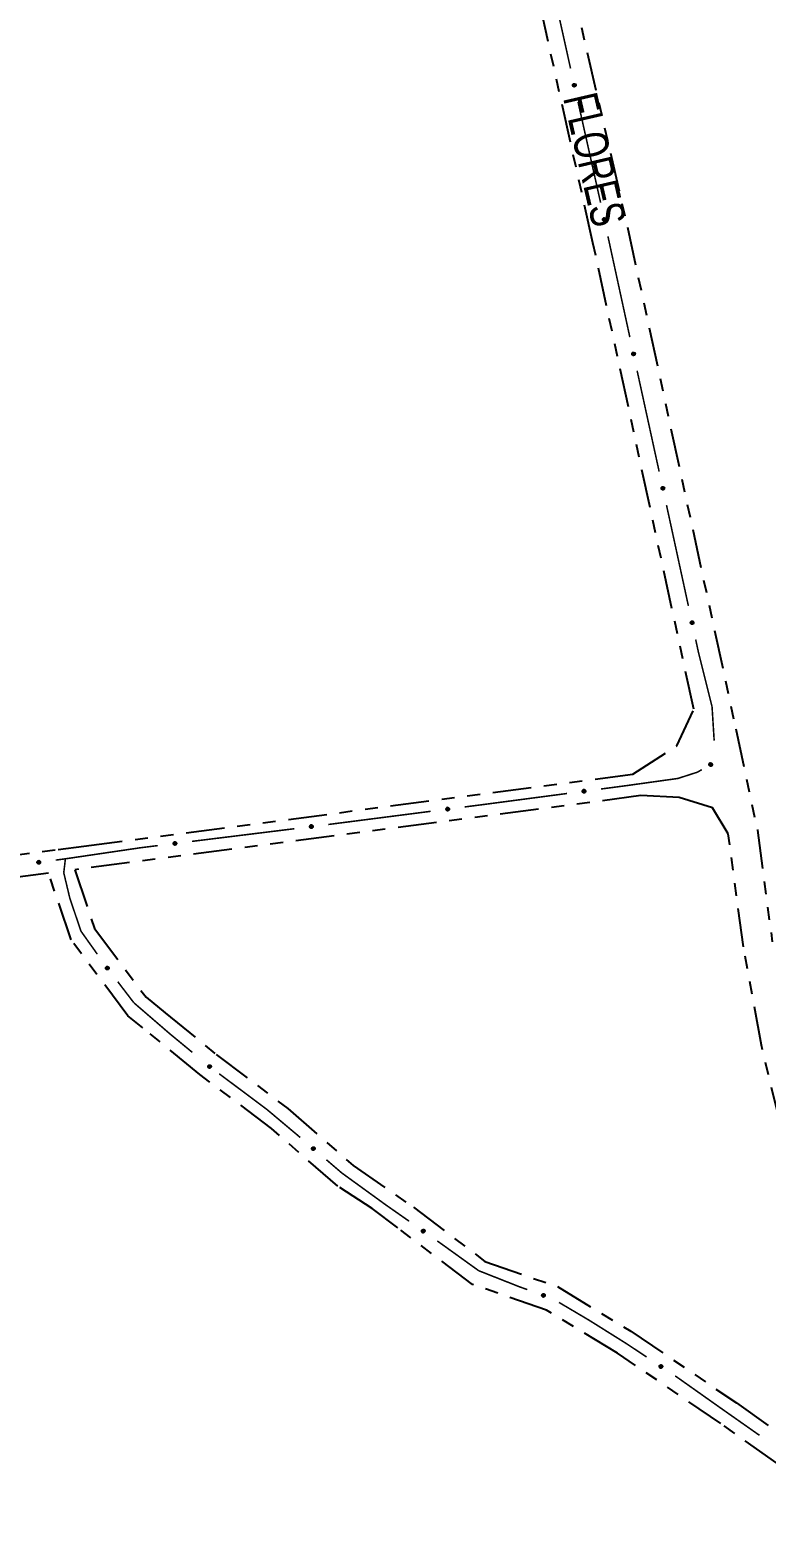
# Model space of a CAD drawing. Extents: x 211453 to 215163, y 4877397 to 4881305.
# Drawn here: x 214573.5 to 214659.2, y 4879623.2 to 4879796.9 of the extents above; entities that cross this region are included whole.
import ezdxf

# ---------------------------------------------------------------- set-up
doc = ezdxf.new("R2010")
doc.units = 0
doc.header["$LTSCALE"] = 1.5
doc.header["$MEASUREMENT"] = 0
doc.linetypes.add('TRACO_25', pattern=[8, 3, -1, 1, -1, 1, -1])
for name, color, linetype in [('SV-EIXO-RUA-N-PAV', 6, 'CONTINUOUS'), ('SV-RUA-NAO-PAV', 7, 'CONTINUOUS'), ('SV-TXT-RUA-N-PAV', 7, 'CONTINUOUS')]:
    doc.layers.add(name, color=color, linetype=linetype)
doc.styles.add('ARIAL', font='ARIAL.SHX')

msp = doc.modelspace()

# ---------------------------------------------------------------- linework, layer by layer
at = {"layer": 'SV-EIXO-RUA-N-PAV', "const_width": 0.18}
for points in [[(214633.865158, 4879804.118974), (214636.462345, 4879792.403402)], [(214637.336544, 4879788.5001), (214639.961765, 4879776.790779)], [(214640.813545, 4879772.882528), (214643.3627, 4879761.156412)], [(214644.212419, 4879757.247706), (214644.424849, 4879756.27053)], [(214644.424849, 4879756.27053), (214644.463945, 4879756.090687)], [(214644.463945, 4879756.090687), (214646.774268, 4879745.524357)], [(214647.628681, 4879741.616675), (214648.055887, 4879739.662834)], [(214648.055887, 4879739.662834), (214648.230346, 4879738.864941)], [(214648.230346, 4879738.864941), (214650.178254, 4879729.890652)], [(214651.026714, 4879725.981673), (214651.238829, 4879725.004429)], [(214651.238829, 4879725.004429), (214651.332088, 4879724.574772)], [(214651.332088, 4879724.574772), (214652.924601, 4879718.210658)], [(214652.924601, 4879718.210658), (214652.931837, 4879718.181741)], [(214652.931837, 4879718.181741), (214653.117113, 4879715.217334)], [(214653.117113, 4879715.217334), (214653.175283, 4879714.286606)], [(214653.175283, 4879714.286606), (214653.165743, 4879714.219828)], [(214648.955554, 4879709.823431), (214642.983164, 4879708.990527)], [(214649.878843, 4879710.120202), (214648.955554, 4879709.823431)], [(214651.227716, 4879710.553769), (214649.878843, 4879710.120202)], [(214651.732397, 4879710.845953), (214651.227716, 4879710.553769)], [(214636.043515, 4879708.073355), (214627.120889, 4879706.895749)], [(214642.812085, 4879708.966669), (214640.009126, 4879708.596735)], [(214642.983164, 4879708.990527), (214642.812085, 4879708.966669)], [(214626.32681, 4879706.790947), (214624.145738, 4879706.510455)], [(214627.120889, 4879706.895749), (214626.32681, 4879706.790947)], [(214620.17841, 4879706.000244), (214608.276429, 4879704.469612)], [(214604.30711, 4879703.975199), (214592.397599, 4879702.504303)], [(214586.452527, 4879701.770051), (214578.528304, 4879700.602617)], [(214587.435302, 4879701.891429), (214586.452527, 4879701.770051)], [(214588.427762, 4879702.014004), (214587.435302, 4879701.891429)], [(214577.671221, 4879700.476348), (214576.547378, 4879700.327435)], [(214577.552076, 4879699.483471), (214577.476876, 4879698.856809)], [(214577.671221, 4879700.476348), (214577.552076, 4879699.483471)], [(214578.528304, 4879700.602617), (214577.671221, 4879700.476348)], [(214577.476876, 4879698.856809), (214578.027805, 4879696.552923)], [(214578.027805, 4879696.552923), (214578.189474, 4879695.876856)], [(214578.189474, 4879695.876856), (214579.250467, 4879692.746925)], [(214579.250467, 4879692.746925), (214579.485105, 4879692.054743)], [(214579.485105, 4879692.054743), (214581.378993, 4879689.390086)], [(214583.765502, 4879686.180733), (214585.587853, 4879683.797659)], [(214585.587853, 4879683.797659), (214585.639355, 4879683.73031)], [(214585.639355, 4879683.73031), (214589.363165, 4879680.522104)], [(214589.363165, 4879680.522104), (214589.850158, 4879680.102541)], [(214589.850158, 4879680.102541), (214592.441153, 4879677.967707)], [(214595.568998, 4879675.476025), (214600.374591, 4879671.883494)], [(214600.374591, 4879671.883494), (214601.122153, 4879671.324637)], [(214601.122153, 4879671.324637), (214605.0017, 4879668.065818)], [(214608.046971, 4879665.472369), (214609.565485, 4879664.170786)], [(214609.565485, 4879664.170786), (214609.835275, 4879663.939537)], [(214609.835275, 4879663.939537), (214614.405255, 4879660.626302)], [(214614.405255, 4879660.626302), (214615.017802, 4879660.182205)], [(214615.017802, 4879660.182205), (214617.677806, 4879658.326389)], [(214620.954661, 4879656.032504), (214625.014738, 4879653.114324)], [(214625.014738, 4879653.114324), (214625.771544, 4879652.57037)], [(214625.771544, 4879652.57037), (214630.48585, 4879650.710303)], [(214630.48585, 4879650.710303), (214630.53299, 4879650.691704)], [(214630.53299, 4879650.691704), (214631.42735, 4879650.373372)], [(214635.123325, 4879648.877341), (214638.567031, 4879646.842424)], [(214638.567031, 4879646.842424), (214638.630688, 4879646.804809)], [(214638.630688, 4879646.804809), (214642.804475, 4879644.188405)], [(214642.804475, 4879644.188405), (214642.971053, 4879644.083983)], [(214642.971053, 4879644.083983), (214645.307522, 4879642.534803)], [(214648.641287, 4879640.324371), (214648.930959, 4879640.132306)], [(214648.930959, 4879640.132306), (214653.546374, 4879636.869178)], [(214653.546374, 4879636.869178), (214654.016313, 4879636.536929)], [(214654.016313, 4879636.536929), (214658.455243, 4879633.419109)]]:
    msp.add_lwpolyline(points, dxfattribs=at)
at = {"layer": 'SV-EIXO-RUA-N-PAV'}
for points in [[(214636.974988, 4879790.615936), (214637.016667, 4879790.590344), (214637.047254, 4879790.559826), (214637.065439, 4879790.52703), (214637.073952, 4879790.493859), (214637.078839, 4879790.458942), (214637.075999, 4879790.422652), (214637.063926, 4879790.383072), (214637.038547, 4879790.341083), (214637.005225, 4879790.311804), (214636.974026, 4879790.292255), (214636.939948, 4879790.281387), (214636.905949, 4879790.277207), (214636.86835, 4879790.281404), (214636.828359, 4879790.294031), (214636.786755, 4879790.320572), (214636.756973, 4879790.350696), (214636.740217, 4879790.38288), (214636.729507, 4879790.417209), (214636.724945, 4879790.452916), (214636.727938, 4879790.488523), (214636.740724, 4879790.528765), (214636.767464, 4879790.569481), (214636.797171, 4879790.599528), (214636.82911, 4879790.616732), (214636.863145, 4879790.626514), (214636.898106, 4879790.631842), (214636.934705, 4879790.630506), (214636.974988, 4879790.615936)], [(214640.465731, 4879775.000666), (214640.507243, 4879774.974804), (214640.537631, 4879774.944089), (214640.555603, 4879774.911175), (214640.563901, 4879774.87795), (214640.568561, 4879774.843002), (214640.565486, 4879774.806731), (214640.553156, 4879774.76723), (214640.527505, 4879774.725406), (214640.493994, 4879774.696344), (214640.462668, 4879774.676998), (214640.428521, 4879774.666351), (214640.394495, 4879774.662393), (214640.356924, 4879774.666833), (214640.317016, 4879774.67972), (214640.275585, 4879774.70653), (214640.245999, 4879774.736847), (214640.229452, 4879774.769139), (214640.218966, 4879774.803537), (214640.214635, 4879774.839273), (214640.217859, 4879774.87486), (214640.230906, 4879774.915018), (214640.25791, 4879774.95556), (214640.287811, 4879774.985413), (214640.319862, 4879775.002409), (214640.353959, 4879775.011971), (214640.388954, 4879775.017071), (214640.425544, 4879775.015498), (214640.465731, 4879775.000666)], [(214643.864606, 4879759.365845), (214643.906117, 4879759.339983), (214643.936506, 4879759.309267), (214643.954478, 4879759.276353), (214643.962775, 4879759.243128), (214643.967435, 4879759.20818), (214643.96436, 4879759.171909), (214643.95203, 4879759.132408), (214643.926379, 4879759.090585), (214643.892868, 4879759.061523), (214643.861543, 4879759.042177), (214643.827395, 4879759.03153), (214643.793369, 4879759.027571), (214643.755798, 4879759.032011), (214643.71589, 4879759.044898), (214643.674459, 4879759.071709), (214643.644874, 4879759.102026), (214643.628326, 4879759.134318), (214643.61784, 4879759.168715), (214643.61351, 4879759.204451), (214643.616734, 4879759.240038), (214643.629781, 4879759.280196), (214643.656785, 4879759.320738), (214643.686685, 4879759.350591), (214643.718736, 4879759.367587), (214643.752833, 4879759.377149), (214643.787829, 4879759.382249), (214643.824418, 4879759.380676), (214643.864606, 4879759.365845)], [(214647.278324, 4879743.734394), (214647.319866, 4879743.708582), (214647.350291, 4879743.677903), (214647.368303, 4879743.645011), (214647.37664, 4879743.611795), (214647.381342, 4879743.576853), (214647.378311, 4879743.540579), (214647.366028, 4879743.501063), (214647.340427, 4879743.459209), (214647.306951, 4879743.430106), (214647.275649, 4879743.410723), (214647.241514, 4879743.400035), (214647.207493, 4879743.396036), (214647.169917, 4879743.400431), (214647.129994, 4879743.413269), (214647.08853, 4879743.44003), (214647.058908, 4879743.470312), (214647.042322, 4879743.502584), (214647.031795, 4879743.536968), (214647.027421, 4879743.572699), (214647.030603, 4879743.60829), (214647.043601, 4879743.648464), (214647.070557, 4879743.689038), (214647.100422, 4879743.718927), (214647.132452, 4879743.735962), (214647.166538, 4879743.745564), (214647.201527, 4879743.750707), (214647.238118, 4879743.749177), (214647.278324, 4879743.734394)], [(214650.679583, 4879728.099924), (214650.721086, 4879728.074048), (214650.751464, 4879728.043323), (214650.769426, 4879728.010404), (214650.777712, 4879727.977175), (214650.782361, 4879727.942226), (214650.779275, 4879727.905956), (214650.766932, 4879727.866459), (214650.741267, 4879727.824644), (214650.707747, 4879727.795592), (214650.676415, 4879727.776257), (214650.642264, 4879727.765621), (214650.608237, 4879727.761673), (214650.570668, 4879727.766125), (214650.530764, 4879727.779025), (214650.489341, 4879727.805849), (214650.459766, 4879727.836175), (214650.443229, 4879727.868473), (214650.432753, 4879727.902873), (214650.428435, 4879727.938611), (214650.43167, 4879727.974197), (214650.44473, 4879728.01435), (214650.471747, 4879728.054884), (214650.501657, 4879728.084727), (214650.533714, 4879728.101713), (214650.567814, 4879728.111264), (214650.602811, 4879728.116353), (214650.6394, 4879728.114768), (214650.679583, 4879728.099924)], [(214652.949039, 4879711.423127), (214652.937108, 4879711.375696), (214652.917155, 4879711.337371), (214652.891313, 4879711.310196), (214652.862215, 4879711.292137), (214652.830366, 4879711.277014), (214652.794892, 4879711.268852), (214652.753513, 4879711.268514), (214652.705849, 4879711.280149), (214652.667933, 4879711.303169), (214652.639935, 4879711.327079), (214652.619357, 4879711.356336), (214652.605185, 4879711.387522), (214652.597925, 4879711.424651), (214652.597992, 4879711.466588), (214652.61085, 4879711.514232), (214652.63067, 4879711.551671), (214652.656355, 4879711.577299), (214652.685899, 4879711.597801), (214652.7186, 4879711.61285), (214652.753468, 4879711.620662), (214652.795692, 4879711.620518), (214652.842549, 4879711.607203), (214652.880115, 4879711.587862), (214652.906097, 4879711.562543), (214652.925626, 4879711.533003), (214652.941183, 4879711.501243), (214652.950872, 4879711.465925), (214652.949039, 4879711.423127)], [(214638.183169, 4879708.244711), (214638.153961, 4879708.205482), (214638.120836, 4879708.177739), (214638.086549, 4879708.162552), (214638.05275, 4879708.157032), (214638.017537, 4879708.15528), (214637.981645, 4879708.161345), (214637.9433, 4879708.176902), (214637.903742, 4879708.205926), (214637.877552, 4879708.241727), (214637.860865, 4879708.274545), (214637.85308, 4879708.309457), (214637.85195, 4879708.343693), (214637.859484, 4879708.380768), (214637.875629, 4879708.419473), (214637.905776, 4879708.458543), (214637.938437, 4879708.485519), (214637.971987, 4879708.499338), (214638.007134, 4879708.506942), (214638.043106, 4879708.5083), (214638.078304, 4879708.502143), (214638.117245, 4879708.485818), (214638.155413, 4879708.455552), (214638.18269, 4879708.423283), (214638.196976, 4879708.389936), (214638.203683, 4879708.355164), (214638.205871, 4879708.319867), (214638.201275, 4879708.283534), (214638.183169, 4879708.244711)], [(214622.318622, 4879706.164495), (214622.289284, 4879706.125363), (214622.256067, 4879706.09773), (214622.221729, 4879706.082657), (214622.187913, 4879706.07725), (214622.152694, 4879706.075614), (214622.116822, 4879706.081799), (214622.078528, 4879706.097483), (214622.039067, 4879706.126637), (214622.012997, 4879706.162525), (214621.996418, 4879706.195399), (214621.988749, 4879706.230336), (214621.987733, 4879706.264576), (214621.99539, 4879706.301626), (214622.011663, 4879706.340277), (214622.04194, 4879706.379247), (214622.07469, 4879706.406114), (214622.108286, 4879706.419821), (214622.143459, 4879706.427309), (214622.179434, 4879706.428548), (214622.214612, 4879706.422273), (214622.253498, 4879706.405819), (214622.291566, 4879706.375427), (214622.318735, 4879706.343068), (214622.332911, 4879706.309673), (214622.339503, 4879706.27488), (214622.341573, 4879706.239575), (214622.336857, 4879706.203257), (214622.318622, 4879706.164495)], [(214606.448119, 4879704.128709), (214606.418585, 4879704.089725), (214606.38523, 4879704.06226), (214606.350817, 4879704.047359), (214606.316974, 4879704.042121), (214606.281747, 4879704.040662), (214606.245906, 4879704.047027), (214606.207692, 4879704.062903), (214606.168378, 4879704.092255), (214606.142488, 4879704.128273), (214606.126074, 4879704.16123), (214606.118581, 4879704.196205), (214606.117737, 4879704.23045), (214606.125579, 4879704.26746), (214606.142046, 4879704.30603), (214606.172518, 4879704.344847), (214606.205403, 4879704.37155), (214606.239067, 4879704.385088), (214606.274276, 4879704.392399), (214606.310258, 4879704.393458), (214606.345404, 4879704.387007), (214606.384207, 4879704.370358), (214606.422122, 4879704.339774), (214606.449128, 4879704.30728), (214606.463136, 4879704.273814), (214606.469553, 4879704.238988), (214606.471446, 4879704.203674), (214606.466548, 4879704.16738), (214606.448119, 4879704.128709)], [(214590.56877, 4879702.167514), (214590.539236, 4879702.12853), (214590.505881, 4879702.101065), (214590.471468, 4879702.086164), (214590.437625, 4879702.080926), (214590.402398, 4879702.079467), (214590.366558, 4879702.085832), (214590.328344, 4879702.101708), (214590.289029, 4879702.13106), (214590.263139, 4879702.167078), (214590.246726, 4879702.200035), (214590.239232, 4879702.23501), (214590.238388, 4879702.269255), (214590.246231, 4879702.306265), (214590.262697, 4879702.344835), (214590.293169, 4879702.383652), (214590.326054, 4879702.410355), (214590.359718, 4879702.423893), (214590.394928, 4879702.431204), (214590.430909, 4879702.432262), (214590.466055, 4879702.425812), (214590.504858, 4879702.409163), (214590.542773, 4879702.378579), (214590.56978, 4879702.346085), (214590.583787, 4879702.312619), (214590.590205, 4879702.277793), (214590.592097, 4879702.242479), (214590.587199, 4879702.206185), (214590.56877, 4879702.167514)], [(214574.721602, 4879699.97447), (214574.692414, 4879699.935226), (214574.659304, 4879699.907466), (214574.625024, 4879699.892262), (214574.591229, 4879699.886725), (214574.556016, 4879699.884954), (214574.520121, 4879699.891001), (214574.481768, 4879699.906538), (214574.442195, 4879699.935541), (214574.415987, 4879699.971329), (214574.399282, 4879700.004139), (214574.39148, 4879700.039046), (214574.390333, 4879700.073282), (214574.397847, 4879700.110361), (214574.413972, 4879700.149074), (214574.444099, 4879700.18816), (214574.476746, 4879700.215152), (214574.510289, 4879700.228988), (214574.545432, 4879700.236611), (214574.581403, 4879700.237988), (214574.616605, 4879700.231848), (214574.655554, 4879700.215543), (214574.693738, 4879700.185297), (214574.721031, 4879700.153042), (214574.735334, 4879700.119702), (214574.74206, 4879700.084934), (214574.744265, 4879700.049638), (214574.739688, 4879700.013302), (214574.721602, 4879699.97447)], [(214582.550767, 4879687.95045), (214582.599333, 4879687.944674), (214582.639892, 4879687.929778), (214582.670144, 4879687.907618), (214582.691771, 4879687.881065), (214582.710837, 4879687.851408), (214582.723463, 4879687.817266), (214582.729082, 4879687.776269), (214582.72363, 4879687.72751), (214582.70564, 4879687.686964), (214582.685501, 4879687.656143), (214582.659112, 4879687.631997), (214582.629991, 4879687.613958), (214582.594093, 4879687.602016), (214582.552491, 4879687.596727), (214582.503594, 4879687.603396), (214582.463931, 4879687.618272), (214582.435233, 4879687.640475), (214582.411126, 4879687.667159), (214582.392024, 4879687.69767), (214582.379824, 4879687.731255), (214582.374574, 4879687.773152), (214582.381796, 4879687.821326), (214582.396182, 4879687.861054), (214582.417975, 4879687.890057), (214582.44478, 4879687.913198), (214582.474294, 4879687.932683), (214582.508085, 4879687.946803), (214582.550767, 4879687.95045)], [(214594.400483, 4879676.487015), (214594.448785, 4879676.494692), (214594.491868, 4879676.491413), (214594.527015, 4879676.478336), (214594.555059, 4879676.458682), (214594.581486, 4879676.435343), (214594.602937, 4879676.405934), (214594.619516, 4879676.36802), (214594.627558, 4879676.31962), (214594.621298, 4879676.275707), (214594.610321, 4879676.240563), (214594.59151, 4879676.21014), (214594.568407, 4879676.184848), (214594.537122, 4879676.163575), (214594.498536, 4879676.147149), (214594.449672, 4879676.140241), (214594.407457, 4879676.143746), (214594.373794, 4879676.157287), (214594.343328, 4879676.176392), (214594.316634, 4879676.200543), (214594.295743, 4879676.229532), (214594.279275, 4879676.268413), (214594.273096, 4879676.316731), (214594.27611, 4879676.358876), (214594.289176, 4879676.39272), (214594.30866, 4879676.42229), (214594.331746, 4879676.44908), (214594.360411, 4879676.471875), (214594.400483, 4879676.487015)], [(214606.491007, 4879666.951037), (214606.539714, 4879666.955479), (214606.582482, 4879666.949336), (214606.616679, 4879666.933946), (214606.643352, 4879666.912467), (214606.668165, 4879666.887419), (214606.687609, 4879666.856646), (214606.701625, 4879666.817712), (214606.706424, 4879666.768884), (214606.697252, 4879666.725485), (214606.683957, 4879666.691151), (214606.663161, 4879666.662049), (214606.638424, 4879666.638353), (214606.605792, 4879666.619212), (214606.566196, 4879666.605393), (214606.516981, 4879666.601756), (214606.475093, 4879666.608066), (214606.442407, 4879666.62382), (214606.413282, 4879666.644913), (214606.388257, 4879666.670788), (214606.369344, 4879666.701105), (214606.355503, 4879666.740996), (214606.352557, 4879666.789619), (214606.358373, 4879666.83147), (214606.373664, 4879666.864368), (214606.395075, 4879666.892574), (214606.419895, 4879666.917767), (214606.450015, 4879666.938601), (214606.491007, 4879666.951037)], [(214619.263209, 4879657.354517), (214619.311234, 4879657.363773), (214619.354401, 4879657.361908), (214619.389958, 4879657.349989), (214619.418631, 4879657.331265), (214619.445808, 4879657.308805), (214619.468213, 4879657.280115), (214619.486025, 4879657.242764), (214619.495649, 4879657.194654), (214619.490832, 4879657.150559), (214619.481012, 4879657.115075), (214619.463209, 4879657.084051), (214619.440947, 4879657.058016), (214619.410376, 4879657.035729), (214619.372349, 4879657.018047), (214619.323738, 4879657.009541), (214619.281431, 4879657.01166), (214619.247342, 4879657.024091), (214619.216266, 4879657.042187), (214619.188796, 4879657.06545), (214619.166965, 4879657.093739), (214619.149231, 4879657.132059), (214619.141472, 4879657.180149), (214619.143103, 4879657.22237), (214619.155052, 4879657.256624), (214619.173557, 4879657.286817), (214619.195753, 4879657.314349), (214619.223655, 4879657.338071), (214619.263209, 4879657.354517)], [(214633.213106, 4879649.85461), (214633.256982, 4879649.876218), (214633.29911, 4879649.885817), (214633.336551, 4879649.88371), (214633.369152, 4879649.873221), (214633.401295, 4879649.858734), (214633.430479, 4879649.836978), (214633.457522, 4879649.805657), (214633.479507, 4879649.761795), (214633.486504, 4879649.717993), (214633.486402, 4879649.681175), (214633.477422, 4879649.646552), (214633.462826, 4879649.615562), (214633.439224, 4879649.585995), (214633.407215, 4879649.558899), (214633.362576, 4879649.53786), (214633.32121, 4879649.528732), (214633.285049, 4879649.531721), (214633.250298, 4879649.540969), (214633.21766, 4879649.556153), (214633.189135, 4879649.577674), (214633.161912, 4879649.609951), (214633.14173, 4879649.654286), (214633.132155, 4879649.695439), (214633.134636, 4879649.731633), (214633.144511, 4879649.76564), (214633.158649, 4879649.798056), (214633.179298, 4879649.828304), (214633.213106, 4879649.85461)], [(214646.915487, 4879641.600732), (214646.963278, 4879641.611122), (214647.006478, 4879641.610279), (214647.042306, 4879641.599206), (214647.071415, 4879641.581165), (214647.099116, 4879641.559355), (214647.122193, 4879641.531203), (214647.140885, 4879641.494285), (214647.151645, 4879641.446416), (214647.147873, 4879641.402219), (214647.138896, 4879641.366513), (214647.121832, 4879641.335076), (214647.100193, 4879641.308521), (214647.070158, 4879641.285517), (214647.03256, 4879641.26694), (214646.984165, 4879641.257286), (214646.941819, 4879641.258402), (214646.907445, 4879641.270023), (214646.87595, 4879641.287378), (214646.847936, 4879641.309984), (214646.825442, 4879641.337749), (214646.806806, 4879641.375638), (214646.797911, 4879641.423531), (214646.798542, 4879641.465778), (214646.809677, 4879641.500306), (214646.827462, 4879641.530929), (214646.848999, 4879641.558979), (214646.876332, 4879641.583354), (214646.915487, 4879641.600732)]]:
    msp.add_lwpolyline(points, close=True, dxfattribs=at)
for points in [[(214636.724945, 4879790.452916), (214636.756973, 4879790.350696)], [(214636.727938, 4879790.488523), (214636.786755, 4879790.320572)], [(214636.728011, 4879790.466623), (214636.769983, 4879790.341788)], [(214636.737857, 4879790.503791), (214636.805407, 4879790.31477)], [(214636.740724, 4879790.528765), (214636.828359, 4879790.294031)], [(214636.756427, 4879790.545711), (214636.847189, 4879790.290576)], [(214636.767464, 4879790.569481), (214636.86835, 4879790.281404)], [(214636.781815, 4879790.582167), (214636.885091, 4879790.283691)], [(214636.797171, 4879790.599528), (214636.905949, 4879790.277207)], [(214636.813149, 4879790.604575), (214636.921799, 4879790.282132)], [(214636.82911, 4879790.616732), (214636.939948, 4879790.281387)], [(214636.846275, 4879790.618994), (214636.954053, 4879790.287965)], [(214636.863145, 4879790.626514), (214636.974026, 4879790.292255)], [(214636.882523, 4879790.625722), (214636.990277, 4879790.307274)], [(214636.898106, 4879790.631842), (214637.005225, 4879790.311804)], [(214636.917302, 4879790.626528), (214637.021313, 4879790.331013)], [(214636.934705, 4879790.630506), (214637.038547, 4879790.341083)], [(214636.953276, 4879790.622007), (214637.04863, 4879790.365105)], [(214636.974988, 4879790.615936), (214637.063926, 4879790.383072)], [(214636.997124, 4879790.601073), (214637.067934, 4879790.409986)], [(214637.016667, 4879790.590344), (214637.075999, 4879790.422652)], [(214637.034178, 4879790.573023), (214637.07452, 4879790.44922)], [(214637.047254, 4879790.559826), (214637.078839, 4879790.458942)], [(214640.214635, 4879774.839273), (214640.245999, 4879774.736847)], [(214640.21779, 4879774.85296), (214640.258951, 4879774.727854)], [(214640.217859, 4879774.87486), (214640.275585, 4879774.70653)], [(214640.227878, 4879774.890063), (214640.294199, 4879774.700607)], [(214640.230906, 4879774.915018), (214640.317016, 4879774.67972)], [(214640.246719, 4879774.931861), (214640.335823, 4879774.676143)], [(214640.25791, 4879774.95556), (214640.356924, 4879774.666833)], [(214640.272343, 4879774.968153), (214640.37368, 4879774.669012)], [(214640.287811, 4879774.985413), (214640.394495, 4879774.662393)], [(214640.303822, 4879774.990356), (214640.410377, 4879774.667215)], [(214640.319862, 4879775.002409), (214640.428521, 4879774.666351)], [(214640.337041, 4879775.00456), (214640.442668, 4879774.672838)], [(214640.353959, 4879775.011971), (214640.462668, 4879774.676998)], [(214640.373332, 4879775.011053), (214640.479017, 4879774.691911)], [(214640.388954, 4879775.017071), (214640.493994, 4879774.696344)], [(214640.408116, 4879775.011632), (214640.510206, 4879774.715448)], [(214640.425544, 4879775.015498), (214640.527505, 4879774.725406)], [(214640.444059, 4879775.006879), (214640.537743, 4879774.749362)], [(214640.465731, 4879775.000666), (214640.553156, 4879774.76723)], [(214640.487771, 4879774.98566), (214640.557338, 4879774.794118)], [(214640.507243, 4879774.974804), (214640.565486, 4879774.806731)], [(214640.524641, 4879774.95737), (214640.564179, 4879774.833307)], [(214640.537631, 4879774.944089), (214640.568561, 4879774.843002)], [(214643.61351, 4879759.204451), (214643.644874, 4879759.102026)], [(214643.616665, 4879759.218138), (214643.657825, 4879759.093033)], [(214643.616734, 4879759.240038), (214643.674459, 4879759.071709)], [(214643.626752, 4879759.255241), (214643.693073, 4879759.065785)], [(214643.629781, 4879759.280196), (214643.71589, 4879759.044898)], [(214643.645593, 4879759.29704), (214643.734698, 4879759.041321)], [(214643.656785, 4879759.320738), (214643.755798, 4879759.032011)], [(214643.671217, 4879759.333331), (214643.772554, 4879759.03419)], [(214643.686685, 4879759.350591), (214643.793369, 4879759.027571)], [(214643.702697, 4879759.355534), (214643.809251, 4879759.032393)], [(214643.718736, 4879759.367587), (214643.827395, 4879759.03153)], [(214643.735915, 4879759.369738), (214643.841542, 4879759.038016)], [(214643.752833, 4879759.377149), (214643.861543, 4879759.042177)], [(214643.772206, 4879759.376231), (214643.877891, 4879759.057089)], [(214643.787829, 4879759.382249), (214643.892868, 4879759.061523)], [(214643.80699, 4879759.376811), (214643.90908, 4879759.080626)], [(214643.824418, 4879759.380676), (214643.926379, 4879759.090585)], [(214643.842933, 4879759.372057), (214643.936618, 4879759.114541)], [(214643.864606, 4879759.365845), (214643.95203, 4879759.132408)], [(214643.886645, 4879759.350839), (214643.956212, 4879759.159296)], [(214643.906117, 4879759.339983), (214643.96436, 4879759.171909)], [(214643.923516, 4879759.322548), (214643.963053, 4879759.198486)], [(214643.936506, 4879759.309267), (214643.967435, 4879759.20818)], [(214647.027421, 4879743.572699), (214647.058908, 4879743.470312)], [(214647.03056, 4879743.58639), (214647.071871, 4879743.461334)], [(214647.030603, 4879743.60829), (214647.08853, 4879743.44003)], [(214647.040603, 4879743.623505), (214647.107151, 4879743.434129)], [(214647.043601, 4879743.648464), (214647.129994, 4879743.413269)], [(214647.059394, 4879743.665326), (214647.148805, 4879743.409715)], [(214647.070557, 4879743.689038), (214647.169917, 4879743.400431)], [(214647.084974, 4879743.701648), (214647.18667, 4879743.402629)], [(214647.100422, 4879743.718927), (214647.207493, 4879743.396036)], [(214647.116427, 4879743.72389), (214647.223369, 4879743.400876)], [(214647.132452, 4879743.735962), (214647.241514, 4879743.400035)], [(214647.149628, 4879743.738133), (214647.255653, 4879743.406538)], [(214647.166538, 4879743.745564), (214647.275649, 4879743.410723)], [(214647.185911, 4879743.744669), (214647.291979, 4879743.425655)], [(214647.201527, 4879743.750707), (214647.306951, 4879743.430106)], [(214647.220695, 4879743.745291), (214647.323141, 4879743.44923)], [(214647.238118, 4879743.749177), (214647.340427, 4879743.459209)], [(214647.256643, 4879743.74058), (214647.350637, 4879743.483177)], [(214647.278324, 4879743.734394), (214647.366028, 4879743.501063)], [(214647.300381, 4879743.719415), (214647.370178, 4879743.527956)], [(214647.319866, 4879743.708582), (214647.378311, 4879743.540579)], [(214647.337285, 4879743.691168), (214647.376972, 4879743.567154)], [(214647.350291, 4879743.677903), (214647.381342, 4879743.576853)], [(214650.428435, 4879727.938611), (214650.459766, 4879727.836175)], [(214650.431594, 4879727.952297), (214650.472715, 4879727.827178)], [(214650.43167, 4879727.974197), (214650.489341, 4879727.805849)], [(214650.441693, 4879727.989397), (214650.507953, 4879727.79992)], [(214650.44473, 4879728.01435), (214650.530764, 4879727.779025)], [(214650.460548, 4879728.031189), (214650.54957, 4879727.775442)], [(214650.471747, 4879728.054884), (214650.570668, 4879727.766125)], [(214650.486184, 4879728.067472), (214650.587424, 4879727.768299)], [(214650.501657, 4879728.084727), (214650.608237, 4879727.761673)], [(214650.51767, 4879728.089665), (214650.62412, 4879727.76649)], [(214650.533714, 4879728.101713), (214650.642264, 4879727.765621)], [(214650.550893, 4879728.103858), (214650.656413, 4879727.772103)], [(214650.567814, 4879728.111264), (214650.676415, 4879727.776257)], [(214650.587186, 4879728.110339), (214650.692768, 4879727.791164)], [(214650.602811, 4879728.116353), (214650.707747, 4879727.795592)], [(214650.62197, 4879728.110908), (214650.723965, 4879727.814691)], [(214650.6394, 4879728.114768), (214650.741267, 4879727.824644)], [(214650.657912, 4879728.106143), (214650.751514, 4879727.848596)], [(214650.679583, 4879728.099924), (214650.766932, 4879727.866459)], [(214650.701617, 4879728.08491), (214650.771123, 4879727.893345)], [(214650.721086, 4879728.074048), (214650.779275, 4879727.905956)], [(214650.738479, 4879728.056608), (214650.777976, 4879727.932533)], [(214650.751464, 4879728.043323), (214650.782361, 4879727.942226)], [(214652.842549, 4879711.607203), (214652.597925, 4879711.424651)], [(214652.795692, 4879711.620518), (214652.597992, 4879711.466588)], [(214652.816564, 4879711.610613), (214652.600336, 4879711.447587)], [(214652.858952, 4879711.597312), (214652.605122, 4879711.409364)], [(214652.753468, 4879711.620662), (214652.61085, 4879711.514232)], [(214652.771007, 4879711.615772), (214652.610902, 4879711.494699)], [(214652.732596, 4879711.614031), (214652.626067, 4879711.536589)], [(214652.7186, 4879711.61285), (214652.63067, 4879711.551671)], [(214652.880115, 4879711.587862), (214652.605185, 4879711.387522)], [(214652.889717, 4879711.574129), (214652.614631, 4879711.373875)], [(214652.906097, 4879711.562543), (214652.619357, 4879711.356336)], [(214652.913397, 4879711.546845), (214652.629859, 4879711.34485)], [(214652.925626, 4879711.533003), (214652.639935, 4879711.327079)], [(214652.930676, 4879711.514277), (214652.659132, 4879711.316073)], [(214652.941183, 4879711.501243), (214652.667933, 4879711.303169)], [(214652.941863, 4879711.481336), (214652.691079, 4879711.293574)], [(214652.950872, 4879711.465925), (214652.705849, 4879711.280149)], [(214652.948327, 4879711.445661), (214652.731788, 4879711.277725)], [(214652.949039, 4879711.423127), (214652.753513, 4879711.268514)], [(214652.94149, 4879711.397555), (214652.780392, 4879711.272753)], [(214652.937108, 4879711.375696), (214652.794892, 4879711.268852)], [(214652.925828, 4879711.3538), (214652.819796, 4879711.278222)], [(214652.917155, 4879711.337371), (214652.830366, 4879711.277014)], [(214638.18269, 4879708.423283), (214637.85195, 4879708.343693)], [(214638.196976, 4879708.389936), (214637.85308, 4879708.309457)], [(214638.186292, 4879708.406918), (214637.855441, 4879708.327467)], [(214638.197698, 4879708.372638), (214637.858374, 4879708.294822)], [(214638.155413, 4879708.455552), (214637.859484, 4879708.380768)], [(214638.166769, 4879708.440126), (214637.860269, 4879708.363889)], [(214638.203683, 4879708.355164), (214637.860865, 4879708.274545)], [(214638.132722, 4879708.468666), (214637.870508, 4879708.401026)], [(214638.201165, 4879708.335934), (214637.874374, 4879708.257019)], [(214638.117245, 4879708.485818), (214637.875629, 4879708.419473)], [(214638.205871, 4879708.319867), (214637.877552, 4879708.241727)], [(214638.198865, 4879708.301222), (214637.895249, 4879708.223989)], [(214638.092626, 4879708.490901), (214637.898332, 4879708.440484)], [(214638.201275, 4879708.283534), (214637.903742, 4879708.205926)], [(214638.078304, 4879708.502143), (214637.905776, 4879708.458543)], [(214638.191153, 4879708.265795), (214637.926769, 4879708.19374)], [(214638.056485, 4879708.504024), (214637.928403, 4879708.473356)], [(214638.043106, 4879708.5083), (214637.938437, 4879708.485519)], [(214638.183169, 4879708.244711), (214637.9433, 4879708.176902)], [(214638.166391, 4879708.223989), (214637.969749, 4879708.170509)], [(214638.153961, 4879708.205482), (214637.981645, 4879708.161345)], [(214638.135146, 4879708.189585), (214638.008238, 4879708.160449)], [(214638.120836, 4879708.177739), (214638.017537, 4879708.15528)], [(214622.268919, 4879706.388616), (214622.006481, 4879706.321847)], [(214622.253498, 4879706.405819), (214622.011663, 4879706.340277)], [(214622.228897, 4879706.410984), (214622.034437, 4879706.361212)], [(214622.214612, 4879706.422273), (214622.04194, 4879706.379247)], [(214622.1928, 4879706.424227), (214622.064616, 4879706.393984)], [(214622.179434, 4879706.428548), (214622.07469, 4879706.406114)], [(214622.318735, 4879706.343068), (214621.987733, 4879706.264576)], [(214622.332911, 4879706.309673), (214621.988749, 4879706.230336)], [(214622.322283, 4879706.326691), (214621.991171, 4879706.248339)], [(214622.333575, 4879706.292373), (214621.993994, 4879706.215684)], [(214622.291566, 4879706.375427), (214621.99539, 4879706.301626)], [(214622.30287, 4879706.359964), (214621.996119, 4879706.284745)], [(214622.339503, 4879706.27488), (214621.996418, 4879706.195399)], [(214622.336921, 4879706.255658), (214622.009869, 4879706.177828)], [(214622.341573, 4879706.239575), (214622.012997, 4879706.162525)], [(214622.334505, 4879706.220953), (214622.030635, 4879706.144729)], [(214622.336857, 4879706.203257), (214622.039067, 4879706.126637)], [(214622.326676, 4879706.185552), (214622.062053, 4879706.114375)], [(214622.318622, 4879706.164495), (214622.078528, 4879706.097483)], [(214622.301775, 4879706.143829), (214622.104956, 4879706.091002)], [(214622.289284, 4879706.125363), (214622.116822, 4879706.081799)], [(214622.270416, 4879706.109529), (214622.143412, 4879706.080814)], [(214622.256067, 4879706.09773), (214622.152694, 4879706.075614)], [(214606.449128, 4879704.30728), (214606.117737, 4879704.23045)], [(214606.463136, 4879704.273814), (214606.118581, 4879704.196205)], [(214606.452594, 4879704.290885), (214606.121092, 4879704.214195)], [(214606.463713, 4879704.256511), (214606.123752, 4879704.181527)], [(214606.422122, 4879704.339774), (214606.125579, 4879704.26746)], [(214606.469553, 4879704.238988), (214606.126074, 4879704.16123)], [(214606.433348, 4879704.324255), (214606.126223, 4879704.250576)], [(214606.399541, 4879704.353077), (214606.136771, 4879704.287626)], [(214606.466875, 4879704.21978), (214606.139437, 4879704.143592)], [(214606.384207, 4879704.370358), (214606.142046, 4879704.30603)], [(214606.471446, 4879704.203674), (214606.142488, 4879704.128273)], [(214606.464285, 4879704.185087), (214606.160036, 4879704.110389)], [(214606.359632, 4879704.375646), (214606.164924, 4879704.32685)], [(214606.466548, 4879704.16738), (214606.168378, 4879704.092255)], [(214606.345404, 4879704.387007), (214606.172518, 4879704.344847)], [(214606.456279, 4879704.149726), (214606.191302, 4879704.079878)], [(214606.323602, 4879704.389069), (214606.195268, 4879704.359471)], [(214606.310258, 4879704.393458), (214606.205403, 4879704.37155)], [(214606.448119, 4879704.128709), (214606.207692, 4879704.062903)], [(214606.431169, 4879704.108128), (214606.234087, 4879704.05629)], [(214606.418585, 4879704.089725), (214606.245906, 4879704.047027)], [(214606.399638, 4879704.073986), (214606.272491, 4879704.045909)], [(214606.38523, 4879704.06226), (214606.281747, 4879704.040662)], [(214590.56978, 4879702.346085), (214590.238388, 4879702.269255)], [(214590.583787, 4879702.312619), (214590.239232, 4879702.23501)], [(214590.573245, 4879702.32969), (214590.241744, 4879702.253)], [(214590.584365, 4879702.295316), (214590.244404, 4879702.220331)], [(214590.542773, 4879702.378579), (214590.246231, 4879702.306265)], [(214590.590205, 4879702.277793), (214590.246726, 4879702.200035)], [(214590.554, 4879702.36306), (214590.246875, 4879702.289381)], [(214590.520192, 4879702.391882), (214590.257423, 4879702.326431)], [(214590.587526, 4879702.258584), (214590.260088, 4879702.182397)], [(214590.504858, 4879702.409163), (214590.262697, 4879702.344835)], [(214590.592097, 4879702.242479), (214590.263139, 4879702.167078)], [(214590.584937, 4879702.223892), (214590.280687, 4879702.149194)], [(214590.480283, 4879702.414451), (214590.285576, 4879702.365655)], [(214590.587199, 4879702.206185), (214590.289029, 4879702.13106)], [(214590.466055, 4879702.425812), (214590.293169, 4879702.383652)], [(214590.57693, 4879702.188531), (214590.311953, 4879702.118683)], [(214590.444253, 4879702.427874), (214590.315919, 4879702.398276)], [(214590.430909, 4879702.432262), (214590.326054, 4879702.410355)], [(214590.56877, 4879702.167514), (214590.328344, 4879702.101708)], [(214590.55182, 4879702.146933), (214590.354739, 4879702.095095)], [(214590.539236, 4879702.12853), (214590.366558, 4879702.085832)], [(214590.52029, 4879702.112791), (214590.393143, 4879702.084714)], [(214590.505881, 4879702.101065), (214590.402398, 4879702.079467)], [(214574.721031, 4879700.153042), (214574.390333, 4879700.073282)], [(214574.735334, 4879700.119702), (214574.39148, 4879700.039046)], [(214574.724641, 4879700.136679), (214574.393832, 4879700.057058)], [(214574.736065, 4879700.102405), (214574.396781, 4879700.024414)], [(214574.693738, 4879700.185297), (214574.397847, 4879700.110361)], [(214574.705101, 4879700.169877), (214574.398641, 4879700.093483)], [(214574.74206, 4879700.084934), (214574.399282, 4879700.004139)], [(214574.67104, 4879700.198399), (214574.40886, 4879700.130624)], [(214574.739552, 4879700.065703), (214574.4128, 4879699.986619)], [(214574.655554, 4879700.215543), (214574.413972, 4879700.149074)], [(214574.744265, 4879700.049638), (214574.415987, 4879699.971329)], [(214574.737269, 4879700.030989), (214574.433693, 4879699.9536)], [(214574.630933, 4879700.220614), (214574.436665, 4879700.170096)], [(214574.739688, 4879700.013302), (214574.442195, 4879699.935541)], [(214574.616605, 4879700.231848), (214574.444099, 4879700.18816)], [(214574.729576, 4879699.995559), (214574.465228, 4879699.923367)], [(214574.594785, 4879700.233718), (214574.466718, 4879700.202984)], [(214574.581403, 4879700.237988), (214574.476746, 4879700.215152)], [(214574.721602, 4879699.97447), (214574.481768, 4879699.906538)], [(214574.704835, 4879699.95374), (214574.50822, 4879699.900159)], [(214574.692414, 4879699.935226), (214574.520121, 4879699.891001)], [(214574.673608, 4879699.91932), (214574.546715, 4879699.890118)], [(214574.659304, 4879699.907466), (214574.556016, 4879699.884954)], [(214582.374574, 4879687.773152), (214582.552491, 4879687.596727)], [(214582.379824, 4879687.731255), (214582.503594, 4879687.603396)], [(214582.381733, 4879687.795118), (214582.571036, 4879687.601479)], [(214582.381796, 4879687.821326), (214582.594093, 4879687.602016)], [(214582.382434, 4879687.749275), (214582.522961, 4879687.605942)], [(214582.389065, 4879687.711401), (214582.479477, 4879687.615634)], [(214582.389512, 4879687.838857), (214582.608336, 4879687.611107)], [(214582.392024, 4879687.69767), (214582.463931, 4879687.618272)], [(214582.396182, 4879687.861054), (214582.629991, 4879687.613958)], [(214582.408576, 4879687.872331), (214582.64232, 4879687.62507)], [(214582.417975, 4879687.890057), (214582.659112, 4879687.631997)], [(214582.432613, 4879687.899302), (214582.669163, 4879687.643879)], [(214582.44478, 4879687.913198), (214582.685501, 4879687.656143)], [(214582.462708, 4879687.920598), (214582.693965, 4879687.676588)], [(214582.474294, 4879687.932683), (214582.70564, 4879687.686964)], [(214582.49395, 4879687.9359), (214582.712201, 4879687.711146)], [(214582.508085, 4879687.946803), (214582.72363, 4879687.72751)], [(214582.528508, 4879687.946867), (214582.722721, 4879687.753546)], [(214582.550767, 4879687.95045), (214582.729082, 4879687.776269)], [(214582.577093, 4879687.946229), (214582.721446, 4879687.802387)], [(214582.599333, 4879687.944674), (214582.723463, 4879687.817266)], [(214582.62249, 4879687.936282), (214582.710989, 4879687.84077)], [(214582.639892, 4879687.929778), (214582.710837, 4879687.851408)], [(214594.273096, 4879676.316731), (214594.537122, 4879676.163575)], [(214594.275741, 4879676.335702), (214594.548348, 4879676.176203)], [(214594.27611, 4879676.358876), (214594.568407, 4879676.184848)], [(214594.279275, 4879676.268413), (214594.498536, 4879676.147149)], [(214594.280177, 4879676.291498), (214594.515084, 4879676.156775)], [(214594.284962, 4879676.373104), (214594.577241, 4879676.198899)], [(214594.289176, 4879676.39272), (214594.59151, 4879676.21014)], [(214594.293344, 4879676.247581), (214594.467613, 4879676.147969)], [(214594.295743, 4879676.229532), (214594.449672, 4879676.140241)], [(214594.30074, 4879676.405604), (214594.597942, 4879676.224312)], [(214594.30866, 4879676.42229), (214594.610321, 4879676.240563)], [(214594.310045, 4879676.212948), (214594.423133, 4879676.145443)], [(214594.316634, 4879676.200543), (214594.407457, 4879676.143746)], [(214594.323892, 4879676.434295), (214594.612893, 4879676.262542)], [(214594.331746, 4879676.44908), (214594.621298, 4879676.275707)], [(214594.349782, 4879676.457532), (214594.62102, 4879676.300761)], [(214594.360411, 4879676.471875), (214594.627558, 4879676.31962)], [(214594.380043, 4879676.477501), (214594.619588, 4879676.344424)], [(214594.400483, 4879676.487015), (214594.619516, 4879676.36802)], [(214594.426963, 4879676.490128), (214594.605051, 4879676.391068)], [(214594.448785, 4879676.494692), (214594.602937, 4879676.405934)], [(214594.473353, 4879676.492929), (214594.584531, 4879676.425149)], [(214594.491868, 4879676.491413), (214594.581486, 4879676.435343)], [(214606.352557, 4879666.789619), (214606.605792, 4879666.619212)], [(214606.355503, 4879666.740996), (214606.566196, 4879666.605393)], [(214606.356461, 4879666.808371), (214606.617834, 4879666.631064)], [(214606.357941, 4879666.76397), (214606.58335, 4879666.613895)], [(214606.358373, 4879666.83147), (214606.638424, 4879666.638353)], [(214606.368153, 4879666.845076), (214606.648175, 4879666.651784)], [(214606.368153, 4879666.719274), (214606.535397, 4879666.608271)], [(214606.369344, 4879666.701105), (214606.516981, 4879666.601756)], [(214606.373664, 4879666.864368), (214606.663161, 4879666.662049)], [(214606.382509, 4879666.683605), (214606.490848, 4879666.608715)], [(214606.386061, 4879666.876453), (214606.670524, 4879666.675761)], [(214606.388257, 4879666.670788), (214606.475093, 4879666.608066)], [(214606.395075, 4879666.892574), (214606.683957, 4879666.691151)], [(214606.411074, 4879666.903538), (214606.687988, 4879666.712909)], [(214606.419895, 4879666.917767), (214606.697252, 4879666.725485)], [(214606.438454, 4879666.924998), (214606.698644, 4879666.750502)], [(214606.450015, 4879666.938601), (214606.706424, 4879666.768884)], [(214606.469979, 4879666.942906), (214606.700124, 4879666.794163)], [(214606.491007, 4879666.951037), (214606.701625, 4879666.817712)], [(214606.517636, 4879666.952379), (214606.688728, 4879666.841672)], [(214606.539714, 4879666.955479), (214606.687609, 4879666.856646)], [(214606.564109, 4879666.952083), (214606.670524, 4879666.877045)], [(214606.582482, 4879666.949336), (214606.668165, 4879666.887419)], [(214619.141472, 4879657.180149), (214619.410376, 4879657.035729)], [(214619.143103, 4879657.22237), (214619.440947, 4879657.058016)], [(214619.143494, 4879657.199196), (214619.421183, 4879657.048718)], [(214619.149231, 4879657.132059), (214619.372349, 4879657.018047)], [(214619.149376, 4879657.155161), (214619.388573, 4879657.02821)], [(214619.151484, 4879657.23688), (214619.449316, 4879657.072349)], [(214619.155052, 4879657.256624), (214619.463209, 4879657.084051)], [(214619.163976, 4879657.111699), (214619.341416, 4879657.017852)], [(214619.166188, 4879657.26988), (214619.469173, 4879657.098426)], [(214619.166965, 4879657.093739), (214619.323738, 4879657.009541)], [(214619.173557, 4879657.286817), (214619.481012, 4879657.115075)], [(214619.181803, 4879657.077632), (214619.297043, 4879657.013871)], [(214619.188388, 4879657.299315), (214619.482862, 4879657.137126)], [(214619.188796, 4879657.06545), (214619.281431, 4879657.01166)], [(214619.195753, 4879657.314349), (214619.490832, 4879657.150559)], [(214619.213502, 4879657.323388), (214619.489733, 4879657.175591)], [(214619.223655, 4879657.338071), (214619.495649, 4879657.194654)], [(214619.243093, 4879657.344338), (214619.48687, 4879657.219183)], [(214619.263209, 4879657.354517), (214619.486025, 4879657.242764)], [(214619.289574, 4879657.358496), (214619.470813, 4879657.265326)], [(214619.311234, 4879657.363773), (214619.468213, 4879657.280115)], [(214619.335846, 4879657.362816), (214619.449186, 4879657.298716)], [(214619.354401, 4879657.361908), (214619.445808, 4879657.308805)], [(214633.132155, 4879649.695439), (214633.462826, 4879649.615562)], [(214633.134636, 4879649.731633), (214633.477422, 4879649.646552)], [(214633.136407, 4879649.711648), (214633.467113, 4879649.631597)], [(214633.138651, 4879649.673191), (214633.446218, 4879649.601376)], [(214633.14173, 4879649.654286), (214633.439224, 4879649.585995)], [(214633.141876, 4879649.747359), (214633.47938, 4879649.661992)], [(214633.144511, 4879649.76564), (214633.486402, 4879649.681175)], [(214633.155516, 4879649.78161), (214633.482365, 4879649.702932)], [(214633.155951, 4879649.632272), (214633.42018, 4879649.572986)], [(214633.158649, 4879649.798056), (214633.486504, 4879649.717993)], [(214633.161912, 4879649.609951), (214633.407215, 4879649.558899)], [(214633.173382, 4879649.811461), (214633.478835, 4879649.741846)], [(214633.179298, 4879649.828304), (214633.479507, 4879649.761795)], [(214633.181509, 4879649.594208), (214633.377431, 4879649.550544)], [(214633.189135, 4879649.577674), (214633.362576, 4879649.53786)], [(214633.196391, 4879649.839481), (214633.464563, 4879649.783136)], [(214633.207699, 4879649.566057), (214633.335685, 4879649.534987)], [(214633.213106, 4879649.85461), (214633.457522, 4879649.805657)], [(214633.21766, 4879649.556153), (214633.32121, 4879649.528732)], [(214633.237484, 4879649.865409), (214633.436892, 4879649.823401)], [(214633.256982, 4879649.876218), (214633.430479, 4879649.836978)], [(214633.280974, 4879649.881794), (214633.407216, 4879649.849895)], [(214633.29911, 4879649.885817), (214633.401295, 4879649.858734)], [(214646.797911, 4879641.423531), (214647.070158, 4879641.285517)], [(214646.798542, 4879641.465778), (214647.100193, 4879641.308521)], [(214646.799482, 4879641.44262), (214647.080654, 4879641.298758)], [(214646.806404, 4879641.398737), (214647.048539, 4879641.277484)], [(214646.806577, 4879641.480483), (214647.10822, 4879641.323048)], [(214646.806806, 4879641.375638), (214647.03256, 4879641.26694)], [(214646.809677, 4879641.500306), (214647.121832, 4879641.335076)], [(214646.820496, 4879641.513822), (214647.127454, 4879641.349588)], [(214646.822029, 4879641.355633), (214647.00164, 4879641.266013)], [(214646.825442, 4879641.337749), (214646.984165, 4879641.257286)], [(214646.827462, 4879641.530929), (214647.138896, 4879641.366513)], [(214646.840657, 4879641.321998), (214646.957374, 4879641.260982)], [(214646.841993, 4879641.543774), (214647.140224, 4879641.388601)], [(214646.847936, 4879641.309984), (214646.941819, 4879641.258402)], [(214646.848999, 4879641.558979), (214647.147873, 4879641.402219)], [(214646.86653, 4879641.568435), (214647.146182, 4879641.427218)], [(214646.876332, 4879641.583354), (214647.151645, 4879641.446416)], [(214646.895616, 4879641.59008), (214647.142288, 4879641.47073)], [(214646.915487, 4879641.600732), (214647.140885, 4879641.494285)], [(214646.941749, 4879641.605334), (214647.125143, 4879641.51648)], [(214646.963278, 4879641.611122), (214647.122193, 4879641.531203)], [(214646.987907, 4879641.610748), (214647.102732, 4879641.549349)], [(214647.006478, 4879641.610279), (214647.099116, 4879641.559355)]]:
    msp.add_lwpolyline(points, dxfattribs=at)
at = {"layer": 'SV-RUA-NAO-PAV', "linetype": 'TRACO_25'}
for points in [[(214447.027418, 4879964.578099, 14.851533), (214448.485132, 4879951.474629, 14.910399), (214468.683176, 4879885.917916, 14.910399), (214502.802452, 4879726.158421, 14.093931), (214505.044345, 4879716.110055, 13.774666), (214507.436123, 4879705.489421, 13.405516), (214509.980061, 4879695.976552, 11.400134), (214566.059468, 4879700.147723, 11.400134), (214576.835304, 4879701.559115, 10.941191), (214579.829061, 4879701.950167, 10.941191), (214643.724544, 4879710.314106, 10.941191), (214648.833629, 4879713.62383, 10.671811), (214650.800441, 4879717.864017, 10.611949), (214639.070869, 4879772.123412, 11.869054), (214615.968459, 4879875.77293, 12.996458), (214598.259867, 4879948.945241, 13.92928), (214578.714169, 4880032.919138, 14.125504), (214576.781831, 4880037.510031, 14.223616), (214573.521669, 4880038.820702, 14.282483)], [(214619.549428, 4879876.113819, 11.859077), (214643.080323, 4879773.953206, 11.859077), (214655.692952, 4879715.603495, 10.422385), (214658.215509, 4879703.793554, 10.352547), (214659.938353, 4879690.823667, 10.033281)], [(214660.923305, 4879669.504687, 8.883411), (214658.674567, 4879678.820886, 9.70404), (214656.586454, 4879690.225198, 10.332592), (214654.819589, 4879703.396375, 10.701742), (214652.97344, 4879706.416696, 10.611949), (214649.110577, 4879707.621457, 10.472271), (214644.641442, 4879707.821597, 10.941191), (214578.751537, 4879699.196587, 10.941191), (214581.050499, 4879692.369917, 11.440042), (214587.057899, 4879684.381698, 10.901282), (214589.272813, 4879682.569286, 10.901282), (214595.21481, 4879677.714952, 10.562064), (214603.559099, 4879671.435663, 10.492225), (214611.146217, 4879664.817018, 10.492225), (214618.172414, 4879659.941042, 9.588283), (214626.499297, 4879653.644533, 9.210673), (214634.946687, 4879650.717679, 9.185499), (214643.463599, 4879645.543209, 9.160325), (214655.7806, 4879637.18155, 8.80789), (214672.006162, 4879625.631341, 7.398147)], [(214670.236169, 4879623.208358, 7.398147), (214653.949032, 4879634.80438, 8.80789), (214641.923193, 4879642.968805, 9.160325), (214633.662324, 4879647.987715, 9.185499), (214625.068548, 4879650.965289, 9.210673), (214616.364098, 4879657.547301, 9.588283), (214613.370848, 4879659.80632, 10.601972), (214609.36606, 4879662.395548, 10.492225), (214601.670718, 4879669.097391, 10.492225), (214593.332765, 4879675.378663, 10.562064), (214586.663837, 4879680.827787, 10.901282), (214584.947215, 4879682.232458, 10.901282), (214578.331285, 4879691.044557, 11.440042), (214575.719644, 4879698.799711, 10.941191), (214566.323857, 4879697.569799, 11.400134), (214490.653124, 4879691.941432, 12.188319), (214488.605718, 4879691.712928, 12.188319), (214474.558526, 4879690.145172, 13.166067)]]:
    msp.add_polyline3d(points, dxfattribs=at)

# ---------------------------------------------------------------- texts
at = {"layer": 'SV-TXT-RUA-N-PAV', "style": 'ARIAL', "width": 0.7}
msp.add_text('FLORES', height=4, rotation=283, dxfattribs=at).set_placement((214635.577592, 4879788.982242))

doc.saveas('drawing.dxf')
